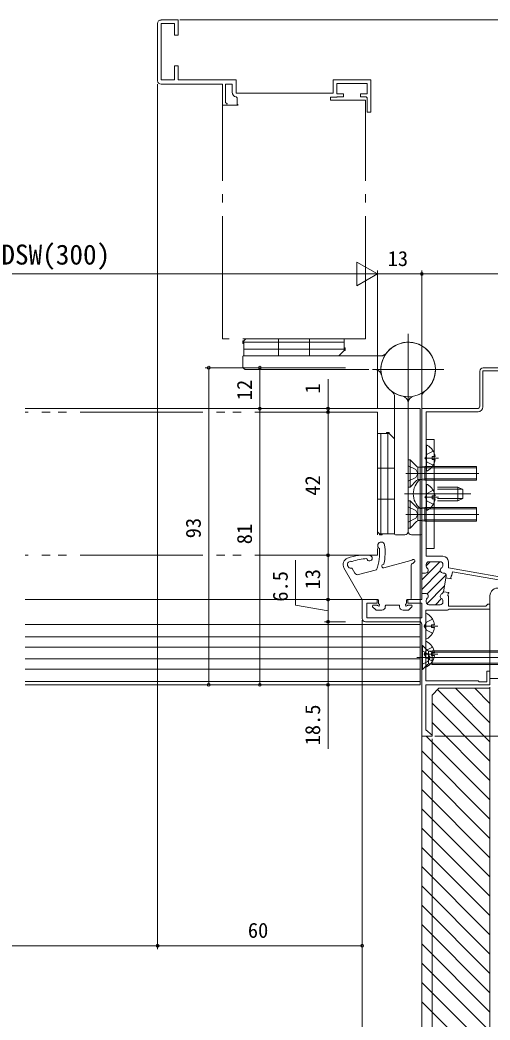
# Model space of a CAD drawing. Units: millimetres, scale not verified. Extents: x -693 to 693, y -1120 to 1122.
# Drawn here: x 307.4 to 445.3, y -949.3 to -656.1 of the extents above; entities that cross this region are included whole.
import ezdxf
from ezdxf.enums import TextEntityAlignment as Align

# ---------------------------------------------------------------- set-up
doc = ezdxf.new("R2010")
doc.units = ezdxf.units.MM
doc.header["$LTSCALE"] = 4
for name, pattern in [('CHAIN2', [12, 9, -1, 1, -1]), ('DASHED3', [4, 3, -1]), ('DOUBLE_CHAIN2', [12.8, 9, -1, 0.6, -0.6, 0.6, -1])]:
    doc.linetypes.add(name, pattern=pattern)
for name, color, linetype, lineweight in [('0-2_YKK_ZWAK', 3, 'Continuous', 9), ('0-3_YKK_11', 3, 'Continuous', 18), ('0-4_YKK_12', 2, 'Continuous', 9), ('0-5_YKK_13', 4, 'Continuous', 9), ('0-6_YKK_D', 6, 'Continuous', 9), ('0-7_YSS_K', 7, 'Continuous', 9), ('0-8_YKK_A1', 7, 'Continuous', 9)]:
    doc.layers.add(name, color=color, linetype=linetype, lineweight=lineweight)
doc.styles.add('ＭＳ ゴシック', font='')
doc.styles.get('ＭＳ ゴシック').set_extended_font_data('MS Gothic')

msp = doc.modelspace()

# ---------------------------------------------------------------- linework, layer by layer
at = {"layer": '0-2_YKK_ZWAK'}
for p, q in [((429.881, -852.436), (445.256, -867.811)), ((435.163, -852.06), (445.256, -862.154)), ((440.82, -852.06), (445.256, -856.497)), ((428.256, -856.468), (445.256, -873.468)), ((428.256, -862.124), (445.256, -879.124)), ((426.536, -866.06), (445.256, -884.781)), ((425.256, -870.438), (445.256, -890.438)), ((425.256, -876.095), (445.256, -896.095)), ((425.256, -881.752), (445.256, -901.752)), ((425.256, -887.409), (445.256, -907.409)), ((425.256, -893.065), (445.256, -913.065)), ((425.256, -898.722), (445.256, -918.722)), ((425.256, -904.379), (445.256, -924.379)), ((425.256, -910.036), (445.256, -930.036)), ((425.256, -915.693), (445.256, -935.693)), ((425.256, -921.35), (445.256, -941.35)), ((425.256, -927.007), (445.256, -947.007)), ((425.256, -932.663), (445.256, -952.663)), ((425.256, -938.32), (445.256, -958.32)), ((425.256, -943.977), (445.256, -963.977))]:
    msp.add_line(p, q, dxfattribs=at)
at = {"layer": '0-3_YKK_11'}
for points in [[(425.256, -997.06), (425.256, -866.06), (428.256, -866.06), (428.256, -854.06), (430.256, -852.06), (445.256, -852.06)], [(445.256, -852.06), (445.256, -999.06), (427.256, -999.06)]]:
    msp.add_lwpolyline(points, dxfattribs=at)
at = {"layer": '0-4_YKK_12', "linetype": 'CHAIN2'}
for p, q in [((421.256, -769.08), (421.256, -748.08)), ((431.756, -758.58), (410.756, -758.58))]:
    msp.add_line(p, q, dxfattribs=at)
at = {"layer": '0-4_YKK_12'}
for p, q in [((308.92, -770.06), (424.756, -770.06)), ((424.756, -851.06), (424.756, -770.06)), ((412.261, -826.06), (308.92, -826.06)), ((424.756, -826.06), (421.052, -826.06)), ((424.756, -833.361), (308.92, -833.361)), ((424.756, -836.961), (308.92, -836.961)), ((424.756, -839.961), (308.92, -839.961)), ((424.756, -843.461), (308.92, -843.461)), ((424.756, -846.461), (308.92, -846.461)), ((424.756, -850.06), (308.92, -850.06)), ((308.92, -851.06), (424.756, -851.06))]:
    msp.add_line(p, q, dxfattribs=at)
at = {"layer": '0-5_YKK_13', "linetype": 'DOUBLE_CHAIN2'}
for p, q in [((408.776, -679.58), (398.476, -679.58)), ((408.776, -703.244), (408.776, -679.58)), ((366.776, -749.58), (366.776, -706.58)), ((408.776, -749.58), (408.776, -706.58)), ((408.776, -749.58), (366.776, -749.58)), ((372.756, -754.88), (372.756, -757.58)), ((413.256, -754.58), (373.056, -754.58)), ((373.756, -758.58), (411.459, -758.58)), ((412.257, -771.06), (308.92, -771.06)), ((412.257, -771.06), (412.257, -813.06)), ((412.257, -813.06), (308.92, -813.06)), ((425.998, -833.86), (426.607, -832.715)), ((425.998, -833.86), (426.607, -832.715)), ((426.456, -837.456), (426.456, -830.265)), ((426.456, -837.456), (426.456, -830.265)), ((428.422, -831.81), (426.607, -832.715)), ((428.422, -831.81), (426.607, -832.715)), ((429.956, -833.86), (425.869, -833.86)), ((429.956, -833.86), (425.869, -833.86)), ((425.998, -833.86), (426.607, -835.005)), ((425.998, -833.86), (426.607, -835.005)), ((428.422, -835.91), (426.607, -835.005)), ((428.422, -835.91), (426.607, -835.005)), ((428.056, -833.435), (428.056, -834.285)), ((428.935, -833.435), (428.056, -833.435)), ((428.056, -833.435), (428.056, -834.285)), ((428.935, -833.435), (428.056, -833.435)), ((428.935, -834.285), (428.056, -834.285)), ((428.935, -834.285), (428.056, -834.285))]:
    msp.add_line(p, q, dxfattribs=at)
at = {"layer": '0-5_YKK_13'}
for p, q in [((372.777, -750.98), (372.777, -750.18)), ((373.027, -750.18), (372.777, -750.18)), ((373.027, -750.18), (373.627, -749.58)), ((373.027, -750.58), (373.027, -750.18)), ((373.027, -750.58), (373.027, -752.58)), ((373.627, -749.58), (402.527, -749.58)), ((383.277, -749.58), (383.277, -754.58)), ((392.277, -749.58), (392.277, -754.58)), ((402.527, -750.58), (402.527, -749.58)), ((402.527, -750.58), (402.527, -752.58)), ((373.027, -750.98), (372.777, -750.98)), ((373.027, -754.58), (373.027, -752.58)), ((402.527, -752.98), (400.927, -754.58)), ((402.777, -752.18), (402.527, -752.18)), ((402.527, -752.98), (402.527, -752.58)), ((402.527, -752.98), (402.777, -752.98)), ((402.777, -752.18), (402.777, -752.98)), ((373.027, -754.58), (400.927, -754.58)), ((417.256, -766.58), (417.256, -806.78)), ((425.256, -766.58), (425.256, -806.78)), ((421.256, -806.08), (421.256, -768.378)), ((421.256, -806.08), (421.256, -768.378)), ((414.856, -777.06), (414.856, -777.31)), ((414.856, -777.06), (415.656, -777.06)), ((415.656, -777.31), (415.656, -777.06)), ((413.256, -777.31), (412.256, -777.31)), ((412.256, -806.21), (412.256, -777.31)), ((413.256, -777.31), (415.256, -777.31)), ((415.656, -777.31), (415.256, -777.31)), ((415.656, -777.31), (417.256, -778.91)), ((417.256, -806.81), (417.256, -778.91)), ((426.656, -788.156), (426.656, -780.965)), ((423.713, -786.967), (421.806, -785.06)), ((428.256, -784.135), (428.256, -784.985)), ((429.135, -784.135), (428.256, -784.135)), ((429.135, -784.985), (428.256, -784.985)), ((412.256, -787.56), (417.256, -787.56)), ((424.056, -787.192), (424.056, -790.929)), ((426.156, -787.46), (424.309, -787.254)), ((426.156, -787.06), (424.539, -787.253)), ((426.156, -787.06), (426.156, -791.06)), ((441.256, -787.06), (426.156, -787.06)), ((441.256, -787.46), (426.156, -787.46)), ((441.256, -791.06), (441.256, -787.06)), ((423.713, -791.154), (421.806, -793.06)), ((426.156, -790.66), (424.309, -790.867)), ((426.156, -791.06), (424.539, -790.868)), ((424.748, -790.81), (424.748, -797.06)), ((425.256, -790.81), (424.748, -790.81)), ((425.256, -790.81), (425.256, -797.06)), ((441.256, -790.66), (426.156, -790.66)), ((441.256, -791.06), (426.156, -791.06)), ((424.748, -799.31), (424.748, -793.06)), ((425.256, -799.31), (425.256, -793.06)), ((426.656, -799.656), (426.656, -792.465)), ((428.622, -794.01), (426.807, -794.915)), ((429.856, -793.06), (435.856, -793.06)), ((437.165, -793.715), (429.856, -793.715)), ((435.856, -797.06), (435.856, -793.06)), ((435.856, -793.06), (437.256, -793.76)), ((437.256, -793.76), (437.256, -796.36)), ((412.256, -796.56), (417.256, -796.56)), ((423.713, -798.967), (421.806, -797.06)), ((426.198, -796.06), (426.807, -794.915)), ((426.198, -796.06), (426.807, -797.205)), ((428.622, -798.11), (426.807, -797.205)), ((428.256, -795.635), (428.256, -796.485)), ((429.135, -795.635), (428.256, -795.635)), ((429.135, -796.485), (428.256, -796.485)), ((437.165, -796.406), (429.856, -796.406)), ((435.856, -797.06), (429.856, -797.06)), ((435.856, -797.06), (437.256, -796.36)), ((424.056, -799.192), (424.056, -802.929)), ((426.156, -799.46), (424.309, -799.254)), ((426.156, -799.06), (424.539, -799.253)), ((425.256, -799.31), (424.748, -799.31)), ((426.156, -799.06), (426.156, -803.06)), ((441.256, -799.06), (426.156, -799.06)), ((441.256, -799.46), (426.156, -799.46)), ((441.256, -803.06), (441.256, -799.06)), ((423.713, -803.154), (421.806, -805.06)), ((426.156, -802.66), (424.309, -802.867)), ((426.156, -803.06), (424.539, -802.868)), ((441.256, -802.66), (426.156, -802.66)), ((441.256, -803.06), (426.156, -803.06)), ((412.856, -806.81), (412.256, -806.21)), ((413.256, -806.81), (412.856, -806.81)), ((412.856, -806.81), (412.856, -807.06)), ((413.656, -807.06), (412.856, -807.06)), ((413.256, -806.81), (415.256, -806.81)), ((413.656, -806.81), (413.656, -807.06)), ((417.256, -806.81), (415.256, -806.81)), ((417.556, -807.08), (420.256, -807.08)), ((424.956, -807.08), (422.256, -807.08)), ((422.02, -814.612), (414.12, -816.736)), ((402.424, -816.753), (407.67, -825.91)), ((404.847, -816.958), (405.591, -818.258)), ((411.957, -817.317), (406.719, -818.726)), ((422.156, -815.819), (422.156, -825.76)), ((412.252, -826.06), (407.93, -826.06)), ((412.556, -826.36), (412.556, -827.141)), ((420.756, -826.36), (420.756, -827.139)), ((421.061, -826.06), (421.856, -826.06)), ((445.256, -849.158), (445.256, -824.962)), ((411.744, -829.073), (410.844, -828.172)), ((412.037, -827.66), (411.056, -827.66)), ((413.556, -829.16), (411.957, -829.16)), ((414.556, -828.16), (414.556, -827.96)), ((418.456, -827.66), (414.856, -827.66)), ((418.756, -828.16), (418.756, -827.96)), ((419.756, -829.16), (421.256, -829.16)), ((421.276, -827.66), (422.156, -827.66)), ((421.469, -829.073), (422.369, -828.172)), ((426.456, -845.656), (426.456, -838.465)), ((425.256, -839.56), (425.256, -846.56)), ((425.256, -839.56), (425.506, -839.56)), ((425.506, -839.56), (426.936, -840.99)), ((425.506, -839.56), (425.506, -846.56)), ((427.256, -844.935), (427.256, -841.186)), ((428.256, -841.439), (427.307, -841.2)), ((428.056, -841.635), (428.056, -842.485)), ((428.935, -841.635), (428.056, -841.635)), ((428.256, -841.06), (453.856, -841.06)), ((428.256, -841.439), (454.614, -841.439)), ((428.935, -842.485), (428.056, -842.485)), ((428.256, -844.681), (427.307, -844.921)), ((428.256, -845.06), (427.696, -844.92)), ((428.256, -844.681), (454.614, -844.681)), ((428.256, -845.06), (453.856, -845.06)), ((445.256, -849.158), (460.256, -849.158))]:
    msp.add_line(p, q, dxfattribs=at)
at = {"layer": '0-5_YKK_13', "linetype": 'DASHED3'}
for p, q in [((428.622, -782.51), (426.807, -783.415)), ((426.198, -784.56), (426.807, -783.415)), ((426.198, -784.56), (426.807, -785.705)), ((428.622, -786.61), (426.807, -785.705)), ((423.473, -787.915), (421.256, -786.81)), ((423.473, -787.915), (424.082, -789.06)), ((423.473, -790.205), (421.256, -791.31)), ((423.473, -790.205), (424.082, -789.06)), ((423.473, -799.915), (421.256, -798.81)), ((423.473, -799.915), (424.082, -801.06)), ((423.473, -802.205), (421.256, -803.31)), ((423.473, -802.205), (424.082, -801.06)), ((425.998, -842.06), (426.607, -840.915)), ((428.422, -840.01), (426.607, -840.915)), ((425.256, -845.11), (427.072, -844.205)), ((425.998, -842.06), (426.607, -843.205)), ((428.422, -844.11), (426.607, -843.205)), ((427.072, -844.205), (427.68, -843.06))]:
    msp.add_line(p, q, dxfattribs=at)
at = {"layer": '0-5_YKK_13', "linetype": 'CHAIN2'}
for p, q in [((430.156, -784.56), (426.069, -784.56)), ((420.559, -789.06), (441.938, -789.06)), ((420.156, -795.06), (439.629, -795.06)), ((430.156, -796.06), (426.069, -796.06)), ((420.559, -801.06), (441.938, -801.06)), ((423.756, -843.06), (455.744, -843.06)), ((429.956, -842.06), (425.869, -842.06)), ((450.527, -843.06), (442.331, -843.06))]:
    msp.add_line(p, q, dxfattribs=at)
at = {"layer": '0-5_YKK_13', "linetype": 'DOUBLE_CHAIN2'}
msp.add_lwpolyline([(366.776, -703.244), (366.776, -681.08), (371.376, -681.08)], dxfattribs=at)
at = {"layer": '0-5_YKK_13'}
for points in [[(402.527, -750.58), (372.777, -750.58), (402.527, -750.58)], [(373.027, -752.58), (402.777, -752.58), (373.027, -752.58)], [(415.256, -806.81), (415.256, -777.06), (415.256, -806.81)], [(413.256, -777.31), (413.256, -807.06), (413.256, -777.31)], [(428.256, -845.06), (428.256, -841.06), (427.696, -841.201)], [(425.256, -846.56), (425.506, -846.56), (426.936, -845.131)]]:
    msp.add_lwpolyline(points, dxfattribs=at)
for points in [[(428.856, -779.06), (428.856, -811.06), (426.556, -811.06), (426.556, -779.06)], [(421.256, -793.06), (421.256, -785.06), (421.806, -785.06), (421.806, -793.06)], [(421.256, -805.06), (421.256, -797.06), (421.806, -797.06), (421.806, -805.06)]]:
    msp.add_lwpolyline(points, close=True, dxfattribs=at)
at = {"layer": '0-5_YKK_13', "linetype": 'DASHED3'}
msp.add_lwpolyline([(425.256, -841.01), (427.072, -841.915), (427.68, -843.06)], dxfattribs=at)
at = {"layer": '0-5_YKK_13'}
for centre, radius, start, end in [((421.256, -758.58), 8, 281.53696, 233.1301), ((421.256, -758.58), 8, 102.70903, 258.46304), ((421.256, -758.58), 8, 306.8699, 54.54946), ((415.256, -766.58), 2, 0, 53.1301), ((427.256, -766.58), 2, 126.8699, 180), ((419.256, -768.378), 2, 0, 78.46304), ((423.256, -768.378), 2, 101.53696, 180), ((426.811, -780.965), 0.154, 62.71904, 180), ((424.956, -784.56), 4.2, 5.80773, 62.71904), ((424.956, -784.56), 4.2, 297.28096, 354.19227), ((424.42, -786.26), 1, 225, 276.78897), ((426.811, -788.156), 0.154, 180, 297.28096), ((428.288, -795.06), 5.531, 129.79413, 230.20587), ((424.42, -791.861), 1, 83.21103, 135), ((426.811, -792.465), 0.154, 62.71904, 180), ((424.956, -796.06), 4.2, 5.80773, 62.71904), ((424.956, -796.06), 4.2, 297.28096, 354.19227), ((424.42, -798.26), 1, 225, 276.78897), ((426.811, -799.656), 0.154, 180, 297.28096), ((424.42, -803.861), 1, 83.21103, 135), ((420.256, -806.08), 1, 270, 0), ((422.256, -806.08), 1, 180, 270), ((413.32, -810.173), 1, 9.10694, 240.58186), ((417.556, -806.78), 0.3, 180, 270), ((424.956, -806.78), 0.3, 270, 0), ((399.497, -812.389), 13.4, 338.42079, 5.75992), ((399.497, -812.389), 15, 347.93445, 9.10694), ((404.16, -815.759), 2, 110.19362, 209.80911), ((404.476, -815.82), 1, 89.28656, 271.46675), ((408.435, -828.031), 15, 83.96373, 109.19362), ((404.718, -814.627), 0.3, 219.91072, 289.71534), ((409.88, -829.03), 15, 92.82581, 109.71534), ((409.928, -813.91), 0.8, 190.0097, 83.96373), ((421.501, -812.68), 2, 285.05061, 304.40454), ((421.583, -813.692), 2, 292.31127, 322.73234), ((422.857, -814.66), 0.4, 322.73234, 124.40454), ((404.586, -817.107), 0.3, 29.80911, 106.46675), ((413.99, -816.253), 0.5, 98.52062, 285.05061), ((413.872, -815.462), 0.3, 278.52062, 347.93445), ((422.456, -815.819), 0.3, 112.31127, 179.99949), ((406.459, -817.76), 1, 209.80911, 285.05061), ((447.556, -824.962), 2.3, 80.00002, 180), ((407.93, -825.76), 0.3, 209.80911, 270), ((412.256, -826.36), 0.3, 0, 90.95009), ((421.056, -826.36), 0.3, 89.04991, 180), ((421.856, -825.76), 0.3, 270, 0), ((411.056, -827.96), 0.3, 90, 225), ((411.957, -828.86), 0.3, 225, 270), ((412.037, -827.96), 0.3, 30, 90), ((412.556, -827.66), 0.3, 210, 60), ((412.856, -827.141), 0.3, 180, 240), ((413.556, -828.16), 1, 270, 0), ((414.856, -827.96), 0.3, 89.99958, 180), ((418.456, -827.96), 0.3, 0, 90.00042), ((419.756, -828.16), 1, 180, 270), ((420.756, -827.66), 0.3, 120, 330), ((420.456, -827.141), 0.3, 300, 0.31003), ((421.276, -827.96), 0.3, 90, 150), ((421.256, -828.86), 0.3, 270, 315), ((422.156, -827.96), 0.3, 315, 90), ((426.611, -838.465), 0.154, 62.71904, 180), ((424.756, -842.06), 4.2, 5.80773, 62.71904), ((427.502, -840.424), 0.8, 225, 284.03624), ((424.756, -842.06), 4.2, 297.28096, 354.19227), ((426.611, -845.656), 0.154, 180, 297.28096), ((427.502, -845.696), 0.8, 75.96376, 135)]:
    msp.add_arc(centre, radius, start, end, dxfattribs=at)
at = {"layer": '0-5_YKK_13', "linetype": 'DOUBLE_CHAIN2'}
for centre, radius, start, end in [((421.256, -758.58), 8, 191.53696, 143.1301), ((373.056, -754.88), 0.3, 90, 180), ((413.256, -752.58), 2, 270, 323.1301), ((373.756, -757.58), 1, 180, 270), ((411.459, -760.58), 2, 11.53696, 90), ((426.611, -830.265), 0.154, 62.71904, 180), ((426.611, -830.265), 0.154, 62.71904, 180), ((424.756, -833.86), 4.2, 5.80773, 62.71904), ((424.756, -833.86), 4.2, 5.80773, 62.71904), ((424.756, -833.86), 4.2, 297.28096, 354.19227), ((424.756, -833.86), 4.2, 297.28096, 354.19227), ((426.611, -837.456), 0.154, 180, 297.28096), ((426.611, -837.456), 0.154, 180, 297.28096)]:
    msp.add_arc(centre, radius, start, end, dxfattribs=at)
at = {"layer": '0-5_YKK_13', "linetype": 'DASHED3'}
msp.add_arc((421.256, -758.58), 8, 54.54946, 102.70903, dxfattribs=at)
at = {"layer": '0-6_YKK_D'}
for p, q in [((354.276, -656.08), (528.757, -656.08)), ((347.776, -674.88), (347.776, -928.56)), ((412.257, -730.56), (406.194, -727.06)), ((406.194, -727.06), (406.194, -734.06)), ((412.257, -770.06), (412.257, -729.56)), ((412.257, -755.06), (412.257, -729.56)), ((425.256, -769.36), (425.256, -729.56)), ((425.256, -755.06), (425.256, -729.56)), ((405.257, -730.56), (273.256, -730.56)), ((412.257, -730.56), (400.132, -730.56)), ((412.257, -730.56), (406.194, -734.06)), ((412.257, -730.56), (425.256, -730.56)), ((425.256, -730.56), (475.256, -730.56)), ((382.863, -758.06), (361.756, -758.06)), ((362.756, -758.06), (362.756, -851.06)), ((402.863, -758.06), (376.756, -758.06)), ((377.756, -758.06), (377.756, -770.06)), ((397.756, -770.06), (397.756, -761.46)), ((402.863, -770.06), (376.756, -770.06)), ((402.863, -770.06), (376.756, -770.06)), ((377.756, -770.06), (377.756, -851.06)), ((402.863, -770.06), (396.756, -770.06)), ((402.863, -771.06), (396.756, -771.06)), ((402.863, -771.06), (396.756, -771.06)), ((397.756, -771.06), (397.756, -770.06)), ((397.756, -813.06), (397.756, -771.06)), ((397.756, -771.06), (397.756, -772.76)), ((402.863, -813.06), (396.756, -813.06)), ((402.863, -813.06), (396.756, -813.06)), ((397.756, -813.06), (397.756, -826.06)), ((402.863, -826.06), (396.756, -826.06)), ((402.863, -826.061), (396.756, -826.061)), ((397.756, -826.061), (397.756, -832.56)), ((402.863, -832.56), (396.756, -832.56)), ((402.863, -832.56), (396.756, -832.56)), ((407.756, -832.06), (407.756, -1030.06)), ((382.863, -851.06), (361.756, -851.06)), ((402.863, -851.06), (376.756, -851.06)), ((402.863, -851.06), (396.756, -851.06)), ((425.256, -851.76), (425.256, -1030.06)), ((425.256, -851.76), (425.256, -1030.06)), ((445.256, -851.76), (445.256, -1050.06)), ((445.256, -851.76), (445.256, -1030.06)), ((445.256, -854.06), (445.256, -1050.06)), ((425.257, -867.06), (425.257, -1010.06)), ((428.256, -866.86), (428.256, -1010.06)), ((429.056, -866.06), (528.757, -866.06)), ((347.776, -892.73), (347.776, -928.56)), ((407.756, -899.968), (407.756, -928.56)), ((106.737, -927.56), (347.776, -927.56)), ((347.776, -927.56), (407.756, -927.56))]:
    msp.add_line(p, q, dxfattribs=at)
for points in [[(397.756, -829.311), (388.256, -827.661), (388.256, -814.461)], [(397.756, -832.56), (397.756, -851.06), (397.756, -869.8)]]:
    msp.add_lwpolyline(points, dxfattribs=at)
for centre in [(425.256, -730.56), (425.256, -730.56), (362.756, -758.06), (377.756, -758.06), (377.756, -770.06), (377.756, -770.06), (397.756, -770.06), (397.756, -771.06), (397.756, -771.06), (397.756, -813.06), (397.756, -813.06), (397.756, -826.06), (397.756, -826.061), (397.756, -832.56), (397.756, -832.56), (362.756, -851.06), (377.756, -851.06), (397.756, -851.06), (347.776, -927.56), (347.776, -927.56), (407.756, -927.56)]:
    msp.add_circle(centre, 0.425, dxfattribs=at)
at = {"layer": '0-7_YSS_K'}
for p, q in [((442.256, -769.36), (442.256, -759.06)), ((443.256, -758.06), (474.256, -758.06)), ((425.256, -820.264), (430.56, -814.96)), ((426.556, -816.135), (427.731, -814.96)), ((430.656, -814.96), (427.356, -814.96)), ((427.356, -814.96), (430.656, -814.96)), ((425.256, -823.092), (430.683, -817.665)), ((426.556, -815.76), (426.556, -816.211)), ((426.556, -816.211), (426.556, -815.76)), ((431.456, -816.075), (431.456, -815.76)), ((431.456, -815.76), (431.456, -816.075)), ((426.789, -824.388), (432.355, -818.822)), ((432.378, -819.194), (431.575, -823.746)), ((426.738, -827.268), (431.857, -822.148)), ((426.556, -826.76), (426.556, -826.309)), ((426.556, -826.76), (426.556, -826.309)), ((429.273, -827.56), (431.072, -825.762)), ((431.456, -826.446), (431.456, -826.76)), ((431.456, -826.446), (431.456, -826.76)), ((430.656, -827.56), (427.356, -827.56)), ((430.656, -827.56), (427.356, -827.56)), ((408.756, -832.56), (424.556, -832.56)), ((425.256, -833.26), (425.256, -866.06))]:
    msp.add_line(p, q, dxfattribs=at)
for points in [[(474.256, -823.16), (474.256, -758.96), (443.156, -758.96), (443.156, -769.56)], [(426.356, -818.26), (425.256, -818.26), (425.256, -770.06), (441.556, -770.06)], [(441.756, -770.96), (426.556, -770.96), (426.556, -813.36), (431.456, -813.36)], [(433.056, -814.96), (433.056, -816.764), (455.254, -820.677), (455.485, -820.515), (460.41, -821.383), (460.572, -821.615), (469.335, -823.16), (474.256, -823.16)], [(457.305, -821.953), (434.234, -817.885), (434.05, -818.928), (433.857, -819.158), (433.767, -819.669), (433.869, -819.951), (433.864, -819.981), (432.288, -819.703), (432.378, -819.194)], [(426.356, -824.26), (425.256, -824.26), (425.256, -818.26), (426.356, -818.26)], [(425.256, -833.26), (425.256, -866.06), (428.184, -866.06), (428.282, -865.789), (426.456, -864.257), (426.456, -851.06), (445.256, -851.06), (445.256, -847.06), (444.356, -847.06), (444.356, -850.16), (442.056, -850.16), (441.756, -849.86), (426.456, -849.86), (426.456, -829.16), (432.756, -829.16), (433.016, -829.01), (433.276, -828.86), (445.256, -828.86), (445.256, -827.36), (444.656, -827.36), (444.356, -827.66), (444.056, -827.96), (433.056, -827.96), (433.056, -825.08), (432.906, -824.82), (432.954, -824.279), (433.147, -824.049), (433.152, -824.019), (431.575, -823.746)], [(426.356, -824.26), (425.256, -824.26), (425.256, -826.06), (421.156, -826.06), (421.156, -827.06), (425.256, -827.06), (425.256, -831.36), (409.156, -831.36), (409.156, -827.06), (412.156, -827.06), (412.156, -826.06), (407.756, -826.06), (407.756, -831.56)]]:
    msp.add_lwpolyline(points, dxfattribs=at)
for centre, radius, start, end in [((443.256, -759.06), 1, 90.00001, 179.99999), ((441.556, -769.36), 0.7, 270.00001, 359.99999), ((441.756, -769.56), 1.4, 270.00001, 359.99999), ((427.356, -815.76), 0.8, 90.00001, 179.99999), ((427.356, -815.76), 0.8, 90.00001, 179.99999), ((430.656, -815.76), 0.8, 0.00001, 89.99999), ((430.656, -815.76), 0.8, 0.00001, 89.99999), ((431.456, -814.96), 1.6, 0.00001, 89.99999), ((426.356, -817.46), 0.8, 270.00001, 51.31781), ((426.356, -817.46), 0.8, 270.00001, 51.31781), ((427.356, -816.211), 0.8, 179.99999, 231.31781), ((427.356, -816.211), 0.8, 179.99999, 231.31781), ((431.456, -817.46), 0.8, 120, 274.79561), ((431.456, -817.46), 0.8, 120, 274.79561), ((430.656, -816.075), 0.8, 300.00001, 0.00004), ((430.656, -816.075), 0.8, 300.00001, 0.00004), ((431.59, -819.055), 0.8, 350, 94.79558), ((431.59, -819.055), 0.8, 350, 94.79558), ((430.788, -823.607), 0.8, 294.71236, 349.99998), ((430.788, -823.607), 0.8, 294.71236, 349.99998), ((430.788, -823.607), 0.8, 294.71236, 349.99998), ((426.356, -825.06), 0.8, 308.68219, 89.99999), ((426.356, -825.06), 0.8, 308.68219, 89.99999), ((427.356, -826.309), 0.8, 128.68219, 180.00001), ((427.356, -826.309), 0.8, 128.68219, 180.00001), ((427.356, -826.76), 0.8, 180.00001, 269.99999), ((427.356, -826.76), 0.8, 180.00001, 269.99999), ((431.456, -825.06), 0.8, 114.7124, 240), ((431.456, -825.06), 0.8, 114.7124, 240), ((430.656, -826.76), 0.8, 270.00001, 359.99999), ((430.656, -826.76), 0.8, 270.00001, 359.99999), ((430.656, -826.446), 0.8, 359.99996, 59.99999), ((430.656, -826.446), 0.8, 359.99996, 59.99999), ((408.756, -831.56), 1, 180.00001, 269.99999), ((424.556, -833.26), 0.7, 0.00001, 89.99999)]:
    msp.add_arc(centre, radius, start, end, dxfattribs=at)
at = {"layer": '0-8_YKK_A1'}
msp.add_line((347.776, -657.08), (347.776, -673.88), dxfattribs=at)
for points in [[(409.276, -678.88), (409.276, -683.08), (410.276, -683.08), (410.276, -673.58), (399.276, -673.58), (399.276, -677.58), (370.776, -677.58), (370.776, -673.58), (353.776, -673.58), (353.776, -669.48), (352.776, -669.48), (352.776, -673.58), (348.776, -673.58), (348.776, -657.08), (352.776, -657.08), (352.776, -660.48), (353.776, -660.48), (353.776, -656.08), (348.776, -656.08)], [(348.776, -674.88), (366.776, -674.88), (366.776, -681.08), (367.977, -681.08), (368.13, -680.71), (367.676, -680.256), (367.676, -674.88), (369.676, -674.88), (369.676, -677.28)], [(409.276, -678.88), (408.976, -678.58), (407.276, -678.58), (407.276, -677.78), (409.276, -677.78), (409.276, -674.68), (400.376, -674.68), (400.376, -677.78), (402.276, -677.78), (402.276, -678.58), (400.576, -678.58), (400.444, -678.63), (400.312, -678.68), (398.476, -678.68), (398.476, -679.58)], [(370.829, -678.658), (371.076, -678.953), (371.076, -680.78), (371.376, -681.08)]]:
    msp.add_lwpolyline(points, dxfattribs=at)
for centre, radius, start, end in [((348.776, -657.08), 1, 90.00002, 180), ((348.776, -673.88), 1, 180, 270), ((371.076, -677.28), 1.4, 180, 259.83577)]:
    msp.add_arc(centre, radius, start, end, dxfattribs=at)

# ---------------------------------------------------------------- texts
at = {"layer": '0-6_YKK_D', "style": 'ＭＳ ゴシック'}
for s, height, p in [('DSW(300)', 5.865, (301.957, -729.56)), ('13', 4.399, (415.237, -729.56)), ('60', 4.399, (374.246, -926.56))]:
    msp.add_text(s, height=height, dxfattribs=at).set_placement(p, align=Align.BOTTOM_LEFT)
for s, p in [('12', (376.756, -767.58)), ('1', (396.756, -765.66)), ('42', (396.756, -795.58)), ('93', (361.756, -808.08)), ('81', (376.756, -809.825)), ('6.5', (387.256, -826.661)), ('13', (396.756, -823.08)), ('18.5', (396.756, -868.8))]:
    msp.add_text(s, height=4.399, rotation=90, dxfattribs=at).set_placement(p, align=Align.BOTTOM_LEFT)

doc.saveas('drawing.dxf')
